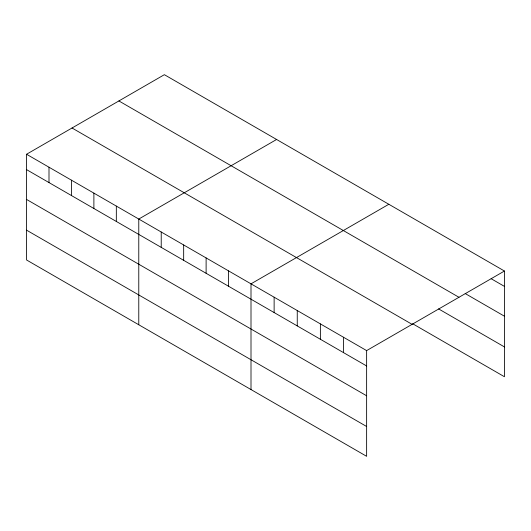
<?xml version="1.0" encoding="UTF-8"?>
<svg xmlns="http://www.w3.org/2000/svg" width="531" height="531" viewBox="0 0 531 531"><rect width="100%" height="100%" fill="white"/><g stroke="black" fill="none" stroke-linecap="round" stroke-linejoin="round"><path stroke-width="0.8" d="M26.55 154.255L366.629 350.599L366.629 456.315L26.55 259.971L26.55 154.255L164.371 74.685L504.45 271.029L504.45 376.744L412.647 323.744M276.598 139.48L138.777 219.051L138.777 324.766M388.825 204.276L251.004 283.839L251.004 389.555M366.629 350.599L504.45 271.029M491.135 278.709L504.45 286.395M465.209 293.557L504.45 316.21M118.891 100.943L458.97 297.287M438.579 308.896L504.45 346.929M72.03 127.998L412.109 324.341M26.55 169.621L366.629 365.965M26.55 199.437L366.629 395.781M26.55 230.155L366.629 426.499M343.504 337.245L343.504 352.617M320.379 323.897L320.379 339.263M297.254 310.542L297.254 325.915M274.129 297.194L274.129 312.56M228.556 270.883L228.556 286.249M206.114 257.927L206.114 273.292M183.666 244.964L183.666 260.336M161.225 232.007L161.225 247.373M116.329 206.088L116.329 221.454M93.887 193.131L93.887 208.497M71.439 180.175L71.439 195.541M48.998 167.212L48.998 182.578"/></g></svg>
